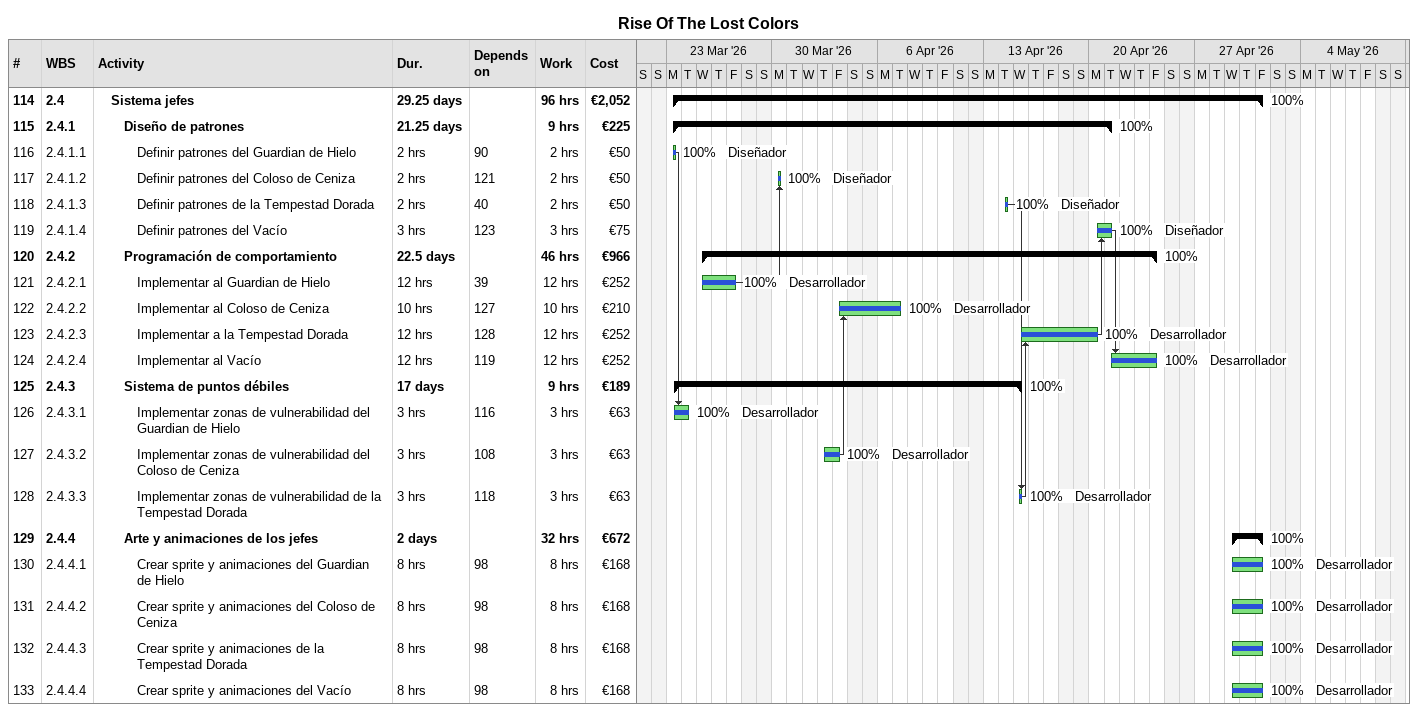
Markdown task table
Rise Of The Lost Colors

| ID | WBS | Task | Duration | Start | Finish | Predecessors | Resources | % complete | Work (h) | Cost (€) |
|---|---|---|---|---|---|---|---|---|---|---|
| 114 | 2.4 | **Sistema jefes** | 29.25d | 2026-03-23 | 2026-05-01 |  |  | 100 | 96 | 2052 |
| 115 | 2.4.1 | **Diseño de patrones** | 21.25d | 2026-03-23 | 2026-04-21 |  |  | 100 | 9 | 225 |
| 116 | 2.4.1.1 | Definir patrones del Guardian de Hielo | 2h | 2026-03-23 | 2026-03-23 | 90 | Diseñador | 100 | 2 | 50 |
| 117 | 2.4.1.2 | Definir patrones del Coloso de Ceniza | 2h | 2026-03-30 | 2026-03-30 | 121 | Diseñador | 100 | 2 | 50 |
| 118 | 2.4.1.3 | Definir patrones de la Tempestad Dorada | 2h | 2026-04-14 | 2026-04-14 | 40 | Diseñador | 100 | 2 | 50 |
| 119 | 2.4.1.4 | Definir patrones del Vacío | 3h | 2026-04-20 | 2026-04-21 | 123 | Diseñador | 100 | 3 | 75 |
| 120 | 2.4.2 | **Programación de comportamiento** | 22.5d | 2026-03-25 | 2026-04-24 |  |  | 100 | 46 | 966 |
| 121 | 2.4.2.1 | Implementar al Guardian de Hielo | 12h | 2026-03-25 | 2026-03-27 | 39 | Desarrollador | 100 | 12 | 252 |
| 122 | 2.4.2.2 | Implementar al Coloso de Ceniza | 10h | 2026-04-03 | 2026-04-07 | 127 | Desarrollador | 100 | 10 | 210 |
| 123 | 2.4.2.3 | Implementar a la Tempestad Dorada | 12h | 2026-04-15 | 2026-04-20 | 128 | Desarrollador | 100 | 12 | 252 |
| 124 | 2.4.2.4 | Implementar al Vacío | 12h | 2026-04-21 | 2026-04-24 | 119 | Desarrollador | 100 | 12 | 252 |
| 125 | 2.4.3 | **Sistema de puntos débiles** | 17d | 2026-03-23 | 2026-04-15 |  |  | 100 | 9 | 189 |
| 126 | 2.4.3.1 | Implementar zonas de vulnerabilidad del Guardian de Hielo | 3h | 2026-03-23 | 2026-03-24 | 116 | Desarrollador | 100 | 3 | 63 |
| 127 | 2.4.3.2 | Implementar zonas de vulnerabilidad del Coloso de Ceniza | 3h | 2026-04-02 | 2026-04-03 | 108 | Desarrollador | 100 | 3 | 63 |
| 128 | 2.4.3.3 | Implementar zonas de vulnerabilidad de la Tempestad Dorada | 3h | 2026-04-15 | 2026-04-15 | 118 | Desarrollador | 100 | 3 | 63 |
| 129 | 2.4.4 | **Arte y animaciones de los jefes** | 2d | 2026-04-29 | 2026-05-01 |  |  | 100 | 32 | 672 |
| 130 | 2.4.4.1 | Crear sprite y animaciones del Guardian de Hielo | 8h | 2026-04-29 | 2026-05-01 | 98 | Desarrollador | 100 | 8 | 168 |
| 131 | 2.4.4.2 | Crear sprite y animaciones del Coloso de Ceniza | 8h | 2026-04-29 | 2026-05-01 | 98 | Desarrollador | 100 | 8 | 168 |
| 132 | 2.4.4.3 | Crear sprite y animaciones de la Tempestad Dorada | 8h | 2026-04-29 | 2026-05-01 | 98 | Desarrollador | 100 | 8 | 168 |
| 133 | 2.4.4.4 | Crear sprite y animaciones del Vacío | 8h | 2026-04-29 | 2026-05-01 | 98 | Desarrollador | 100 | 8 | 168 |
